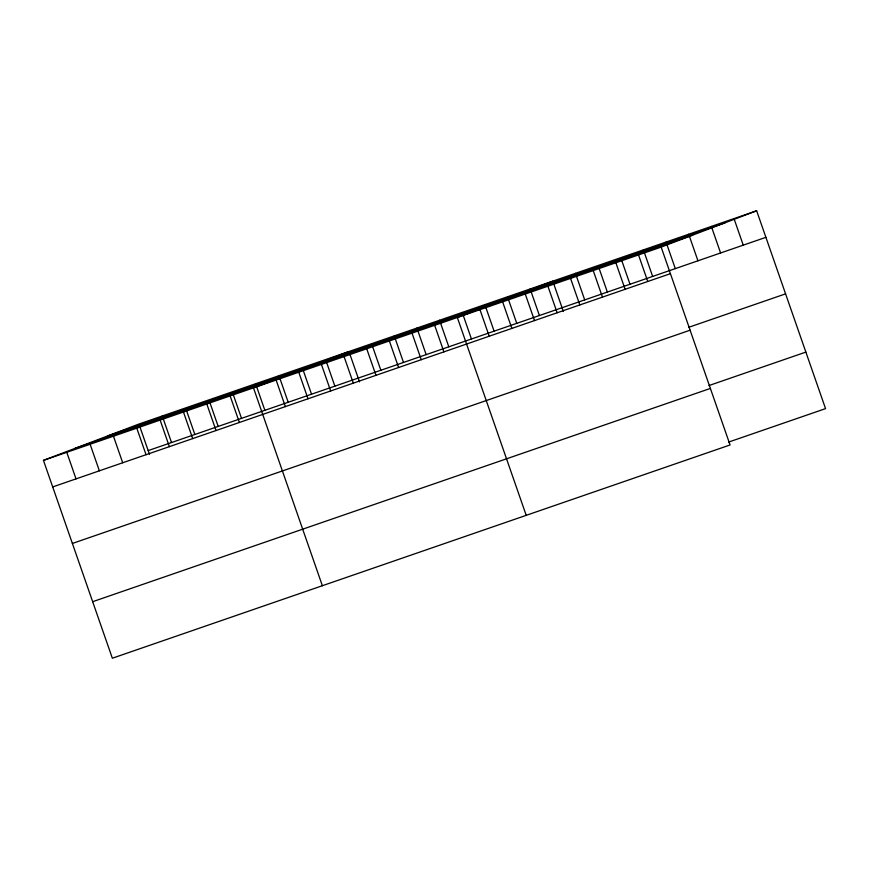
<?xml version="1.0" encoding="UTF-8"?>
<svg xmlns="http://www.w3.org/2000/svg" width="869" height="869" viewBox="0 0 869 869"><rect width="100%" height="100%" fill="white"/><g stroke="black" fill="none" stroke-linecap="round" stroke-linejoin="round"><path stroke-width="1.3" d="M756.649 210.776L661.168 247.111L730.069 444.961L112.351 658.224L43.45 460.374L138.931 424.039L756.649 210.776L825.55 408.626L728.656 442.071M107.43 436.032L725.148 222.768M74.962 448.393L692.68 235.119M43.45 460.374L661.168 247.111M148.186 450.598L765.904 237.335M52.694 486.933L670.412 273.67M688.693 327.309L785.587 293.852M72.377 543.462L690.095 330.198M708.974 385.543L805.867 352.097M92.668 601.696L710.375 388.432M734.001 218.597L743.256 245.156M711.353 226.418L720.597 252.977M688.704 234.239L697.948 260.787M666.056 242.06L675.3 268.608M643.408 249.87L652.652 276.429M638.519 254.932L647.763 281.491M621.639 260.222L630.003 284.25M615.871 262.753L625.115 289.312M598.991 268.043L607.355 292.071M593.223 270.574L602.467 297.133M575.452 273.333L584.707 299.892M570.564 278.395L579.819 304.954M563.362 311.482L552.803 281.154L457.322 317.489L526.212 515.339M547.915 286.216L557.17 312.764M530.155 288.975L539.41 315.534M525.267 294.037L534.522 320.585M507.507 296.796L516.751 323.344M502.619 301.847L511.863 328.406M484.859 304.617L494.103 331.165M479.97 309.668L489.214 336.227M462.21 312.427L471.454 338.986M439.562 320.248L448.806 346.807M434.674 325.31L443.918 351.869M416.914 328.069L426.158 354.628M412.025 333.131L421.269 359.69M394.254 335.89L403.509 362.449M389.366 340.952L398.621 367.511M371.606 343.711L380.861 370.27M366.718 348.773L375.973 375.332M359.516 381.86L348.958 351.532L253.476 387.867L322.366 585.717M344.07 356.594L353.325 383.142M326.505 362.112L334.869 386.14M321.421 364.415L330.665 390.963M303.172 370.172L311.536 394.2M298.773 372.225L308.017 398.784M278.949 375.701L288.204 402.26M276.125 380.046L285.369 406.605M255.616 383.761L264.86 410.309M233.164 394.341L241.528 418.369M230.133 395.927L239.388 422.486M209.82 402.401L218.195 426.429M206.8 403.987L216.055 430.535M186.487 410.461L194.852 434.489M183.468 412.036L192.712 438.595M162.275 415.979L171.519 442.538M160.135 420.096L169.379 446.655M139.811 426.57L149.501 454.368M136.791 428.156L146.046 454.704M113.459 436.205L122.703 462.764M90.126 444.265L99.37 470.824M66.783 452.325L76.037 478.884"/></g></svg>
